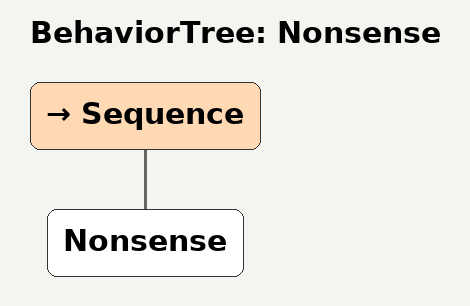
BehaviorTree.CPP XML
<root BTCPP_format="4" main_tree_to_execute="Nonsense">
    <BehaviorTree ID="Nonsense">
        <Sequence>
            <Nonsense />
        </Sequence>
    </BehaviorTree>
</root>
